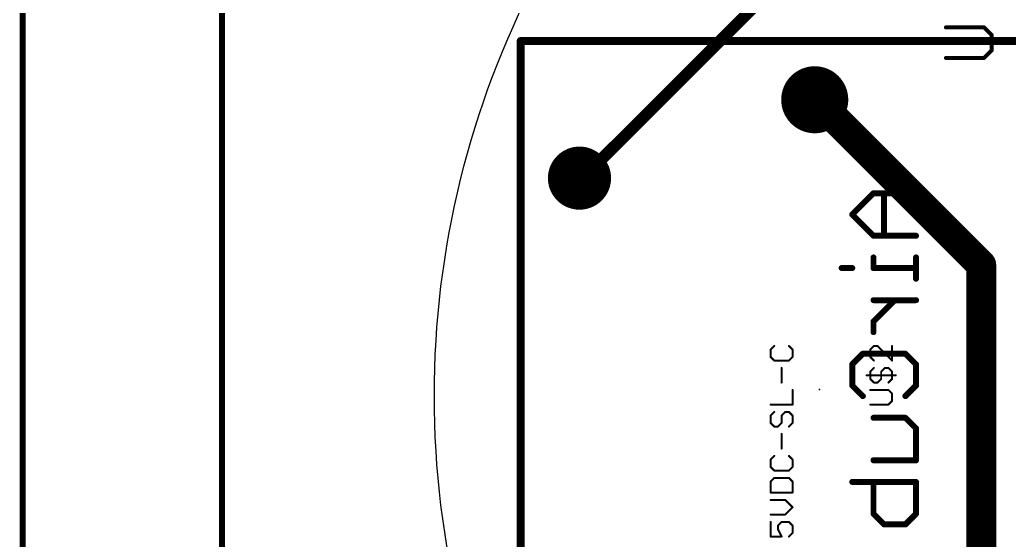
# Model space of a CAD drawing. Extents: x 27.9 to 92.8, y 25.3 to 83.9.
# Drawn here: x 27.86 to 53.1, y 50.76 to 64.04 of the extents above; entities that cross this region are included whole.
import ezdxf

# ---------------------------------------------------------------- set-up
doc = ezdxf.new("R2010")
doc.units = 0
for name, color, linetype in [('1', 22, 'CONTINUOUS'), ('16', 175, 'CONTINUOUS'), ('17', 82, 'CONTINUOUS'), ('20', 7, 'CONTINUOUS'), ('21', 253, 'CONTINUOUS'), ('23', 7, 'CONTINUOUS'), ('25', 253, 'CONTINUOUS'), ('27', 253, 'CONTINUOUS'), ('29', 253, 'CONTINUOUS'), ('30', 253, 'CONTINUOUS'), ('44', 253, 'CONTINUOUS')]:
    doc.layers.add(name, color=color, linetype=linetype)

# ---------------------------------------------------------------- blocks, each defined once
blk = doc.blocks.new('ROUNDP')
at = {"const_width": 0.5}
blk.add_lwpolyline([(0, -0.25, 1), (0, 0.25, 1), (0, -0.25)], format="xyb", dxfattribs=at)

msp = doc.modelspace()

# ---------------------------------------------------------------- linework, layer by layer
at = {"layer": '1'}
for points, const_width in [([(33.02, 82.55), (33.02, 25.4)], 0.1524), ([(52.3875, 57.785), (48.26, 61.9125)], 0.762), ([(48.26, 61.9125), (48.14, 62)], 0.3048), ([(52.3875, 44.7675), (52.3875, 57.785)], 0.762)]:
    msp.add_lwpolyline(points, dxfattribs=dict(at, const_width=const_width))
for points, const_width in [([(48.3947, 62.0472, 1), (48.1253, 61.7778)], 0.381), ([(48.1849, 62.0616, 1), (48.0951, 61.9384)], 0.1524), ([(48.2151, 61.8509, 1), (48.3049, 61.9741)], 0.1524), ([(52.578, 57.785, 1), (52.197, 57.785)], 0.381), ([(52.2528, 57.6503, 1), (52.5222, 57.9197)], 0.381)]:
    msp.add_lwpolyline(points, format="xyb", dxfattribs=dict(at, const_width=const_width))
at = {"layer": '16'}
for points, const_width in [([(27.94, 27.94), (27.94, 81.28)], 0.1524), ([(49.53, 67.31), (42.2275, 60.0075)], 0.3048), ([(42.2275, 60.0075), (42.14, 60)], 0.3048), ([(49.6391, 59.6138), (49.0968, 59.0715)], 0.1524), ([(50.7238, 59.6138), (49.6391, 59.6138)], 0.1524), ([(49.9103, 59.6138), (49.9103, 58.5291)], 0.1524), ([(49.0968, 59.0715), (49.6391, 58.5291)], 0.1524), ([(49.6391, 58.5291), (50.7238, 58.5291)], 0.1524), ([(49.6391, 57.9766), (49.6391, 57.7055)], 0.1524), ([(50.7238, 57.9766), (50.7238, 57.4343)], 0.1524), ([(48.8256, 57.7055), (49.0968, 57.7055)], 0.1524), ([(49.6391, 57.7055), (50.7238, 57.7055)], 0.1524), ([(50.7238, 56.8852), (49.6391, 56.8852)], 0.1524), ([(50.1815, 56.8852), (49.6391, 56.3429)], 0.1524), ([(49.6391, 56.3429), (49.6391, 56.0717)], 0.1524), ([(49.0968, 55.2497), (49.368, 55.5209)], 0.1524), ([(49.368, 55.5209), (50.4526, 55.5209)], 0.1524), ([(50.4526, 55.5209), (50.7238, 55.2497)], 0.1524), ([(49.0968, 54.7074), (49.0968, 55.2497)], 0.1524), ([(50.7238, 55.2497), (50.7238, 54.7074)], 0.1524), ([(49.368, 54.4363), (49.0968, 54.7074)], 0.1524), ([(50.7238, 54.7074), (50.4526, 54.4363)], 0.1524), ([(49.6391, 53.8838), (50.4526, 53.8838)], 0.1524), ([(50.4526, 53.8838), (50.7238, 53.6126)], 0.1524), ([(50.7238, 53.6126), (50.7238, 52.7991)], 0.1524), ([(50.7238, 52.7991), (49.6391, 52.7991)], 0.1524), ([(49.0968, 52.2466), (50.7238, 52.2466)], 0.1524), ([(49.6391, 51.4331), (49.6391, 52.2466)], 0.1524), ([(50.7238, 52.2466), (50.7238, 51.4331)], 0.1524), ([(49.9103, 51.1619), (49.6391, 51.4331)], 0.1524), ([(50.7238, 51.4331), (50.4526, 51.1619)], 0.1524), ([(50.4526, 51.1619), (49.9103, 51.1619)], 0.1524)]:
    msp.add_lwpolyline(points, dxfattribs=dict(at, const_width=const_width))
for points, const_width in [([(42.1335, 60.0759, 1), (42.1465, 59.9241)], 0.1524), ([(42.1736, 60.0614, 1), (42.2814, 59.9536)], 0.1524), ([(42.234, 59.9316, 1), (42.221, 60.0834)], 0.1524), ([(49.6391, 59.6519, 1), (49.6391, 59.5757)], 0.0762), ([(49.6661, 59.5869, 1), (49.6122, 59.6407)], 0.0762), ([(49.9484, 59.6138, 1), (49.8722, 59.6138)], 0.0762), ([(50.7238, 59.5757, 1), (50.7238, 59.6519)], 0.0762), ([(49.1238, 59.0984, 1), (49.0699, 59.0445)], 0.0762), ([(49.0699, 59.0984, 1), (49.1238, 59.0445)], 0.0762), ([(49.6391, 58.5672, 1), (49.6391, 58.491)], 0.0762), ([(49.6122, 58.5022, 1), (49.6661, 58.5561)], 0.0762), ([(49.8722, 58.5291, 1), (49.9484, 58.5291)], 0.0762), ([(50.7238, 58.491, 1), (50.7238, 58.5672)], 0.0762), ([(49.6772, 57.9766, 1), (49.601, 57.9766)], 0.0762), ([(50.7619, 57.9766, 1), (50.6857, 57.9766)], 0.0762), ([(48.8256, 57.7436, 1), (48.8256, 57.6674)], 0.0762), ([(49.0968, 57.6674, 1), (49.0968, 57.7436)], 0.0762), ([(49.6391, 57.7436, 1), (49.6391, 57.6674)], 0.0762), ([(49.601, 57.7055, 1), (49.6772, 57.7055)], 0.0762), ([(50.7238, 57.6674, 1), (50.7238, 57.7436)], 0.0762), ([(50.6857, 57.4343, 1), (50.7619, 57.4343)], 0.0762), ([(49.6391, 56.9233, 1), (49.6391, 56.8471)], 0.0762), ([(50.2084, 56.8583, 1), (50.1545, 56.9121)], 0.0762), ([(50.7238, 56.8471, 1), (50.7238, 56.9233)], 0.0762), ([(49.6772, 56.3429, 1), (49.601, 56.3429)], 0.0762), ([(49.6122, 56.3698, 1), (49.6661, 56.3159)], 0.0762), ([(49.601, 56.0717, 1), (49.6772, 56.0717)], 0.0762), ([(49.368, 55.559, 1), (49.368, 55.4828)], 0.0762), ([(49.3949, 55.494, 1), (49.341, 55.5479)], 0.0762), ([(50.4796, 55.5479, 1), (50.4257, 55.494)], 0.0762), ([(50.4526, 55.4828, 1), (50.4526, 55.559)], 0.0762), ([(49.1349, 55.2497, 1), (49.0587, 55.2497)], 0.0762), ([(49.0699, 55.2767, 1), (49.1238, 55.2228)], 0.0762), ([(50.7619, 55.2497, 1), (50.6857, 55.2497)], 0.0762), ([(50.6969, 55.2228, 1), (50.7507, 55.2767)], 0.0762), ([(49.1238, 54.7344, 1), (49.0699, 54.6805)], 0.0762), ([(50.7507, 54.6805, 1), (50.6969, 54.7344)], 0.0762), ([(49.0587, 54.7074, 1), (49.1349, 54.7074)], 0.0762), ([(50.6857, 54.7074, 1), (50.7619, 54.7074)], 0.0762), ([(49.341, 54.4093, 1), (49.3949, 54.4632)], 0.0762), ([(50.4257, 54.4632, 1), (50.4796, 54.4093)], 0.0762), ([(49.6391, 53.9219, 1), (49.6391, 53.8457)], 0.0762), ([(50.4796, 53.9107, 1), (50.4257, 53.8568)], 0.0762), ([(50.4526, 53.8457, 1), (50.4526, 53.9219)], 0.0762), ([(50.7619, 53.6126, 1), (50.6857, 53.6126)], 0.0762), ([(50.6969, 53.5856, 1), (50.7507, 53.6395)], 0.0762), ([(49.6391, 52.8372, 1), (49.6391, 52.761)], 0.0762), ([(50.6857, 52.7991, 1), (50.7619, 52.7991)], 0.0762), ([(50.7238, 52.761, 1), (50.7238, 52.8372)], 0.0762), ([(49.0968, 52.2847, 1), (49.0968, 52.2085)], 0.0762), ([(49.6772, 52.2466, 1), (49.601, 52.2466)], 0.0762), ([(50.7619, 52.2466, 1), (50.6857, 52.2466)], 0.0762), ([(50.7238, 52.2085, 1), (50.7238, 52.2847)], 0.0762), ([(49.6661, 51.46, 1), (49.6122, 51.4062)], 0.0762), ([(50.7507, 51.4062, 1), (50.6969, 51.46)], 0.0762), ([(49.601, 51.4331, 1), (49.6772, 51.4331)], 0.0762), ([(49.9103, 51.2, 1), (49.9103, 51.1238)], 0.0762), ([(50.4526, 51.1238, 1), (50.4526, 51.2)], 0.0762), ([(50.6857, 51.4331, 1), (50.7619, 51.4331)], 0.0762), ([(49.8834, 51.135, 1), (49.9372, 51.1889)], 0.0762), ([(50.4257, 51.1889, 1), (50.4796, 51.135)], 0.0762)]:
    msp.add_lwpolyline(points, format="xyb", dxfattribs=dict(at, const_width=const_width))
at = {"layer": '20'}
msp.add_arc((61.4834, 54.445), 23.0543, 125, 235, dxfattribs=at)
at = {"layer": '21', "const_width": 0.2032}
for points in [[(40.64, 45), (40.64, 63.5)], [(40.64, 63.5), (55.64, 63.5)]]:
    msp.add_lwpolyline(points, dxfattribs=at)
at = {"layer": '21', "const_width": 0.1016}
for points in [[(40.6908, 63.5, 1), (40.5892, 63.5)], [(40.64, 63.5508, 1), (40.64, 63.4492)]]:
    msp.add_lwpolyline(points, format="xyb", dxfattribs=at)
at = {"layer": '23'}
msp.add_point((48.26, 54.61), dxfattribs=at)
at = {"layer": '25'}
for points, const_width in [([(52.4593, 63.8463), (51.4848, 63.8463)], 0.1016), ([(52.6542, 63.6514), (52.4593, 63.8463)], 0.1016), ([(52.6542, 63.2616), (52.6542, 63.6514)], 0.1016), ([(51.4848, 63.0667), (52.4593, 63.0667)], 0.1016), ([(52.4593, 63.0667), (52.6542, 63.2616)], 0.1016), ([(49.6481, 55.7169), (49.5549, 55.6237)], 0.0508), ([(49.5549, 55.6237), (49.5549, 55.4373)], 0.0508), ([(49.7414, 55.7169), (49.6481, 55.7169)], 0.0508), ([(50.1142, 55.3441), (49.7414, 55.7169)], 0.0508), ([(50.1142, 55.7169), (50.1142, 55.3441)], 0.0508), ([(49.5549, 55.4373), (49.6481, 55.3441)], 0.0508), ([(49.5549, 55.0624), (49.6481, 55.1556)], 0.0508), ([(49.5549, 54.876), (49.5549, 55.0624)], 0.0508), ([(49.9278, 55.1556), (49.8346, 55.0624)], 0.0508), ([(49.8346, 55.0624), (49.8346, 54.876)], 0.0508), ([(50.021, 55.1556), (49.9278, 55.1556)], 0.0508), ([(50.1142, 55.0624), (50.021, 55.1556)], 0.0508), ([(50.1142, 54.876), (50.1142, 55.0624)], 0.0508), ([(49.4617, 54.9692), (50.2074, 54.9692)], 0.0508), ([(49.6481, 54.7828), (49.5549, 54.876)], 0.0508), ([(49.7414, 54.7828), (49.6481, 54.7828)], 0.0508), ([(49.8346, 54.876), (49.7414, 54.7828)], 0.0508), ([(50.021, 54.7828), (50.1142, 54.876)], 0.0508), ([(50.021, 54.5943), (49.5549, 54.5943)], 0.0508), ([(50.1142, 54.5011), (50.021, 54.5943)], 0.0508), ([(50.1142, 54.3147), (50.1142, 54.5011)], 0.0508), ([(50.021, 54.2215), (50.1142, 54.3147)], 0.0508), ([(49.5549, 54.2215), (50.021, 54.2215)], 0.0508)]:
    msp.add_lwpolyline(points, dxfattribs=dict(at, const_width=const_width))
for points, const_width in [([(51.4848, 63.8717, 1), (51.4848, 63.8209)], 0.0508), ([(52.4773, 63.8643, 1), (52.4413, 63.8283)], 0.0508), ([(52.4593, 63.8209, 1), (52.4593, 63.8717)], 0.0508), ([(52.6796, 63.6514, 1), (52.6288, 63.6514)], 0.0508), ([(52.6362, 63.6334, 1), (52.6722, 63.6694)], 0.0508), ([(51.4848, 63.0921, 1), (51.4848, 63.0413)], 0.0508), ([(52.4413, 63.0847, 1), (52.4773, 63.0487)], 0.0508), ([(52.4593, 63.0413, 1), (52.4593, 63.0921)], 0.0508), ([(52.6288, 63.2616, 1), (52.6796, 63.2616)], 0.0508), ([(52.6722, 63.2436, 1), (52.6362, 63.2796)], 0.0508), ([(49.5676, 55.6237, 1), (49.5422, 55.6237)], 0.0254), ([(49.5459, 55.6327, 1), (49.5639, 55.6147)], 0.0254), ([(49.6481, 55.7296, 1), (49.6481, 55.7042)], 0.0254), ([(49.6571, 55.708, 1), (49.6392, 55.7259)], 0.0254), ([(49.7503, 55.7259, 1), (49.7324, 55.708)], 0.0254), ([(49.7414, 55.7042, 1), (49.7414, 55.7296)], 0.0254), ([(50.1269, 55.7169, 1), (50.1015, 55.7169)], 0.0254), ([(49.5639, 55.4463, 1), (49.5459, 55.4283)], 0.0254), ([(49.5422, 55.4373, 1), (49.5676, 55.4373)], 0.0254), ([(49.6392, 55.3351, 1), (49.6571, 55.3531)], 0.0254), ([(50.1015, 55.3441, 1), (50.1269, 55.3441)], 0.0254), ([(50.1052, 55.3351, 1), (50.1232, 55.3531)], 0.0254), ([(49.5676, 55.0624, 1), (49.5422, 55.0624)], 0.0254), ([(49.5459, 55.0714, 1), (49.5639, 55.0534)], 0.0254), ([(49.6571, 55.1466, 1), (49.6392, 55.1646)], 0.0254), ([(49.8473, 55.0624, 1), (49.8219, 55.0624)], 0.0254), ([(49.8256, 55.0714, 1), (49.8435, 55.0534)], 0.0254), ([(49.9278, 55.1683, 1), (49.9278, 55.1429)], 0.0254), ([(49.9368, 55.1466, 1), (49.9188, 55.1646)], 0.0254), ([(50.03, 55.1646, 1), (50.012, 55.1466)], 0.0254), ([(50.021, 55.1429, 1), (50.021, 55.1683)], 0.0254), ([(50.1269, 55.0624, 1), (50.1015, 55.0624)], 0.0254), ([(50.1052, 55.0534, 1), (50.1232, 55.0714)], 0.0254), ([(49.4617, 54.9819, 1), (49.4617, 54.9565)], 0.0254), ([(49.5639, 54.885, 1), (49.5459, 54.867)], 0.0254), ([(49.5422, 54.876, 1), (49.5676, 54.876)], 0.0254), ([(49.6481, 54.7955, 1), (49.6481, 54.7701)], 0.0254), ([(49.6392, 54.7738, 1), (49.6571, 54.7918)], 0.0254), ([(49.7324, 54.7918, 1), (49.7503, 54.7738)], 0.0254), ([(49.7414, 54.7701, 1), (49.7414, 54.7955)], 0.0254), ([(49.8219, 54.876, 1), (49.8473, 54.876)], 0.0254), ([(49.8435, 54.867, 1), (49.8256, 54.885)], 0.0254), ([(50.012, 54.7918, 1), (50.03, 54.7738)], 0.0254), ([(50.1015, 54.876, 1), (50.1269, 54.876)], 0.0254), ([(50.1232, 54.867, 1), (50.1052, 54.885)], 0.0254), ([(50.2074, 54.9565, 1), (50.2074, 54.9819)], 0.0254), ([(49.5549, 54.607, 1), (49.5549, 54.5816)], 0.0254), ([(50.03, 54.6033, 1), (50.012, 54.5853)], 0.0254), ([(50.021, 54.5816, 1), (50.021, 54.607)], 0.0254), ([(50.1269, 54.5011, 1), (50.1015, 54.5011)], 0.0254), ([(50.1052, 54.4921, 1), (50.1232, 54.5101)], 0.0254), ([(50.1015, 54.3147, 1), (50.1269, 54.3147)], 0.0254), ([(50.1232, 54.3057, 1), (50.1052, 54.3237)], 0.0254), ([(49.5549, 54.2342, 1), (49.5549, 54.2088)], 0.0254), ([(50.012, 54.2304, 1), (50.03, 54.2125)], 0.0254), ([(50.021, 54.2088, 1), (50.021, 54.2342)], 0.0254)]:
    msp.add_lwpolyline(points, format="xyb", dxfattribs=dict(at, const_width=const_width))
at = {"layer": '27', "const_width": 0.0508}
for points in [[(47.1081, 55.7169), (47.0149, 55.6237)], [(47.0149, 55.6237), (47.0149, 55.4372)], [(47.5742, 55.6237), (47.481, 55.7169)], [(47.5742, 55.4372), (47.5742, 55.6237)], [(47.0149, 55.4372), (47.1081, 55.344)], [(47.1081, 55.344), (47.481, 55.344)], [(47.481, 55.344), (47.5742, 55.4372)], [(47.2946, 54.7827), (47.2946, 55.1556)], [(47.5742, 54.2214), (47.5742, 54.5943)], [(47.0149, 54.2214), (47.5742, 54.2214)], [(47.1081, 54.0329), (47.0149, 53.9397)], [(47.2946, 53.9397), (47.3878, 54.0329)], [(47.3878, 54.0329), (47.481, 54.0329)], [(47.481, 54.0329), (47.5742, 53.9397)], [(47.0149, 53.9397), (47.0149, 53.7533)], [(47.0149, 53.7533), (47.1081, 53.6601)], [(47.2014, 53.6601), (47.2946, 53.7533)], [(47.2946, 53.7533), (47.2946, 53.9397)], [(47.5742, 53.7533), (47.481, 53.6601)], [(47.5742, 53.9397), (47.5742, 53.7533)], [(47.1081, 53.6601), (47.2014, 53.6601)], [(47.2946, 53.0988), (47.2946, 53.4716)], [(47.1081, 52.9103), (47.0149, 52.8171)], [(47.0149, 52.8171), (47.0149, 52.6307)], [(47.5742, 52.8171), (47.481, 52.9103)], [(47.5742, 52.6307), (47.5742, 52.8171)], [(47.0149, 52.6307), (47.1081, 52.5375)], [(47.1081, 52.5375), (47.481, 52.5375)], [(47.481, 52.5375), (47.5742, 52.6307)], [(47.1081, 52.349), (47.0149, 52.2558)], [(47.0149, 52.2558), (47.0149, 51.9762)], [(47.481, 52.349), (47.1081, 52.349)], [(47.5742, 52.2558), (47.481, 52.349)], [(47.5742, 51.9762), (47.5742, 52.2558)], [(47.0149, 51.9762), (47.5742, 51.9762)], [(47.3878, 51.7877), (47.0149, 51.7877)], [(47.5742, 51.6013), (47.3878, 51.7877)], [(47.3878, 51.4149), (47.5742, 51.6013)], [(47.0149, 51.4149), (47.3878, 51.4149)], [(47.0149, 51.2264), (47.0149, 50.8536)], [(47.2014, 51.1332), (47.2946, 51.2264)], [(47.2946, 51.2264), (47.481, 51.2264)], [(47.481, 51.2264), (47.5742, 51.1332)], [(47.2014, 51.04), (47.2014, 51.1332)], [(47.2946, 50.8536), (47.2014, 51.04)], [(47.5742, 51.1332), (47.5742, 50.9468)], [(47.0149, 50.8536), (47.2946, 50.8536)], [(47.5742, 50.9468), (47.481, 50.8536)]]:
    msp.add_lwpolyline(points, dxfattribs=at)
at = {"layer": '27', "const_width": 0.0254}
for points in [[(47.0276, 55.6237, 1), (47.0022, 55.6237)], [(47.0059, 55.6326, 1), (47.0239, 55.6147)], [(47.1171, 55.7079, 1), (47.0992, 55.7259)], [(47.49, 55.7259, 1), (47.472, 55.7079)], [(47.5869, 55.6237, 1), (47.5615, 55.6237)], [(47.5652, 55.6147, 1), (47.5832, 55.6326)], [(47.0239, 55.4462, 1), (47.0059, 55.4283)], [(47.0022, 55.4372, 1), (47.0276, 55.4372)], [(47.1081, 55.3567, 1), (47.1081, 55.3313)], [(47.0992, 55.335, 1), (47.1171, 55.353)], [(47.472, 55.353, 1), (47.49, 55.335)], [(47.481, 55.3313, 1), (47.481, 55.3567)], [(47.5615, 55.4372, 1), (47.5869, 55.4372)], [(47.5832, 55.4283, 1), (47.5652, 55.4462)], [(47.3073, 55.1556, 1), (47.2819, 55.1556)], [(47.2819, 54.7827, 1), (47.3073, 54.7827)], [(47.5869, 54.5943, 1), (47.5615, 54.5943)], [(47.0149, 54.2341, 1), (47.0149, 54.2087)], [(47.1171, 54.024, 1), (47.0992, 54.0419)], [(47.3878, 54.0456, 1), (47.3878, 54.0202)], [(47.3968, 54.024, 1), (47.3788, 54.0419)], [(47.49, 54.0419, 1), (47.472, 54.024)], [(47.481, 54.0202, 1), (47.481, 54.0456)], [(47.5615, 54.2214, 1), (47.5869, 54.2214)], [(47.5742, 54.2087, 1), (47.5742, 54.2341)], [(47.0276, 53.9397, 1), (47.0022, 53.9397)], [(47.0059, 53.9487, 1), (47.0239, 53.9308)], [(47.0239, 53.7623, 1), (47.0059, 53.7443)], [(47.0022, 53.7533, 1), (47.0276, 53.7533)], [(47.3073, 53.9397, 1), (47.2819, 53.9397)], [(47.2856, 53.9487, 1), (47.3035, 53.9308)], [(47.2819, 53.7533, 1), (47.3073, 53.7533)], [(47.3035, 53.7443, 1), (47.2856, 53.7623)], [(47.5869, 53.9397, 1), (47.5615, 53.9397)], [(47.5615, 53.7533, 1), (47.5869, 53.7533)], [(47.5652, 53.9308, 1), (47.5832, 53.9487)], [(47.5832, 53.7443, 1), (47.5652, 53.7623)], [(47.1081, 53.6728, 1), (47.1081, 53.6474)], [(47.0992, 53.6511, 1), (47.1171, 53.6691)], [(47.1924, 53.6691, 1), (47.2103, 53.6511)], [(47.2014, 53.6474, 1), (47.2014, 53.6728)], [(47.472, 53.6691, 1), (47.49, 53.6511)], [(47.3073, 53.4716, 1), (47.2819, 53.4716)], [(47.2819, 53.0988, 1), (47.3073, 53.0988)], [(47.0276, 52.8171, 1), (47.0022, 52.8171)], [(47.0059, 52.8261, 1), (47.0239, 52.8081)], [(47.1171, 52.9013, 1), (47.0992, 52.9193)], [(47.49, 52.9193, 1), (47.472, 52.9013)], [(47.5869, 52.8171, 1), (47.5615, 52.8171)], [(47.5652, 52.8081, 1), (47.5832, 52.8261)], [(47.0239, 52.6397, 1), (47.0059, 52.6217)], [(47.0022, 52.6307, 1), (47.0276, 52.6307)], [(47.1081, 52.5502, 1), (47.1081, 52.5248)], [(47.0992, 52.5285, 1), (47.1171, 52.5465)], [(47.472, 52.5465, 1), (47.49, 52.5285)], [(47.481, 52.5248, 1), (47.481, 52.5502)], [(47.5615, 52.6307, 1), (47.5869, 52.6307)], [(47.5832, 52.6217, 1), (47.5652, 52.6397)], [(47.0276, 52.2558, 1), (47.0022, 52.2558)], [(47.0059, 52.2648, 1), (47.0239, 52.2468)], [(47.1081, 52.3617, 1), (47.1081, 52.3363)], [(47.1171, 52.34, 1), (47.0992, 52.358)], [(47.49, 52.358, 1), (47.472, 52.34)], [(47.481, 52.3363, 1), (47.481, 52.3617)], [(47.5869, 52.2558, 1), (47.5615, 52.2558)], [(47.5652, 52.2468, 1), (47.5832, 52.2648)], [(47.0149, 51.9889, 1), (47.0149, 51.9635)], [(47.0022, 51.9762, 1), (47.0276, 51.9762)], [(47.5615, 51.9762, 1), (47.5869, 51.9762)], [(47.5742, 51.9635, 1), (47.5742, 51.9889)], [(47.0149, 51.8004, 1), (47.0149, 51.775)], [(47.3968, 51.7967, 1), (47.3788, 51.7787)], [(47.3878, 51.775, 1), (47.3878, 51.8004)], [(47.5832, 51.5923, 1), (47.5652, 51.6103)], [(47.5652, 51.5923, 1), (47.5832, 51.6103)], [(47.0149, 51.4276, 1), (47.0149, 51.4022)], [(47.0276, 51.2264, 1), (47.0022, 51.2264)], [(47.2946, 51.2391, 1), (47.2946, 51.2137)], [(47.3035, 51.2174, 1), (47.2856, 51.2354)], [(47.3788, 51.4238, 1), (47.3968, 51.4059)], [(47.3878, 51.4022, 1), (47.3878, 51.4276)], [(47.49, 51.2354, 1), (47.472, 51.2174)], [(47.481, 51.2137, 1), (47.481, 51.2391)], [(47.2127, 51.0457, 1), (47.19, 51.0343)], [(47.2141, 51.1332, 1), (47.1887, 51.1332)], [(47.1924, 51.1422, 1), (47.2103, 51.1242)], [(47.1887, 51.04, 1), (47.2141, 51.04)], [(47.5869, 51.1332, 1), (47.5615, 51.1332)], [(47.5652, 51.1242, 1), (47.5832, 51.1422)], [(47.0149, 50.8663, 1), (47.0149, 50.8409)], [(47.0022, 50.8536, 1), (47.0276, 50.8536)], [(47.2832, 50.8479, 1), (47.3059, 50.8592)], [(47.2946, 50.8409, 1), (47.2946, 50.8663)], [(47.472, 50.8625, 1), (47.49, 50.8446)], [(47.5615, 50.9468, 1), (47.5869, 50.9468)], [(47.5832, 50.9378, 1), (47.5652, 50.9557)]]:
    msp.add_lwpolyline(points, format="xyb", dxfattribs=at)
at = {"layer": '44'}
for centre, radius in [((48.14, 62), 0.5), ((42.14, 60), 0.45)]:
    msp.add_circle(centre, radius, dxfattribs=at)

# ---------------------------------------------------------------- block references
at = {"layer": '17', "rotation": 270}
for p, xscale, yscale in [((48.14, 62), 1.508, 1.508), ((48.14, 62), 1.508, 1.508), ((42.14, 60), 1.408, 1.408), ((42.14, 60), 1.408, 1.408)]:
    msp.add_blockref('ROUNDP', p, dxfattribs=dict(at, xscale=xscale, yscale=yscale))
at = {"layer": '29', "rotation": 270}
for p, xscale, yscale in [((48.14, 62), 1.7112, 1.7112), ((42.14, 60), 1.6112, 1.6112)]:
    msp.add_blockref('ROUNDP', p, dxfattribs=dict(at, xscale=xscale, yscale=yscale))
at = {"layer": '30', "rotation": 270}
for p, xscale, yscale in [((48.14, 62), 1.7112, 1.7112), ((42.14, 60), 1.6112, 1.6112)]:
    msp.add_blockref('ROUNDP', p, dxfattribs=dict(at, xscale=xscale, yscale=yscale))

doc.saveas('drawing.dxf')
